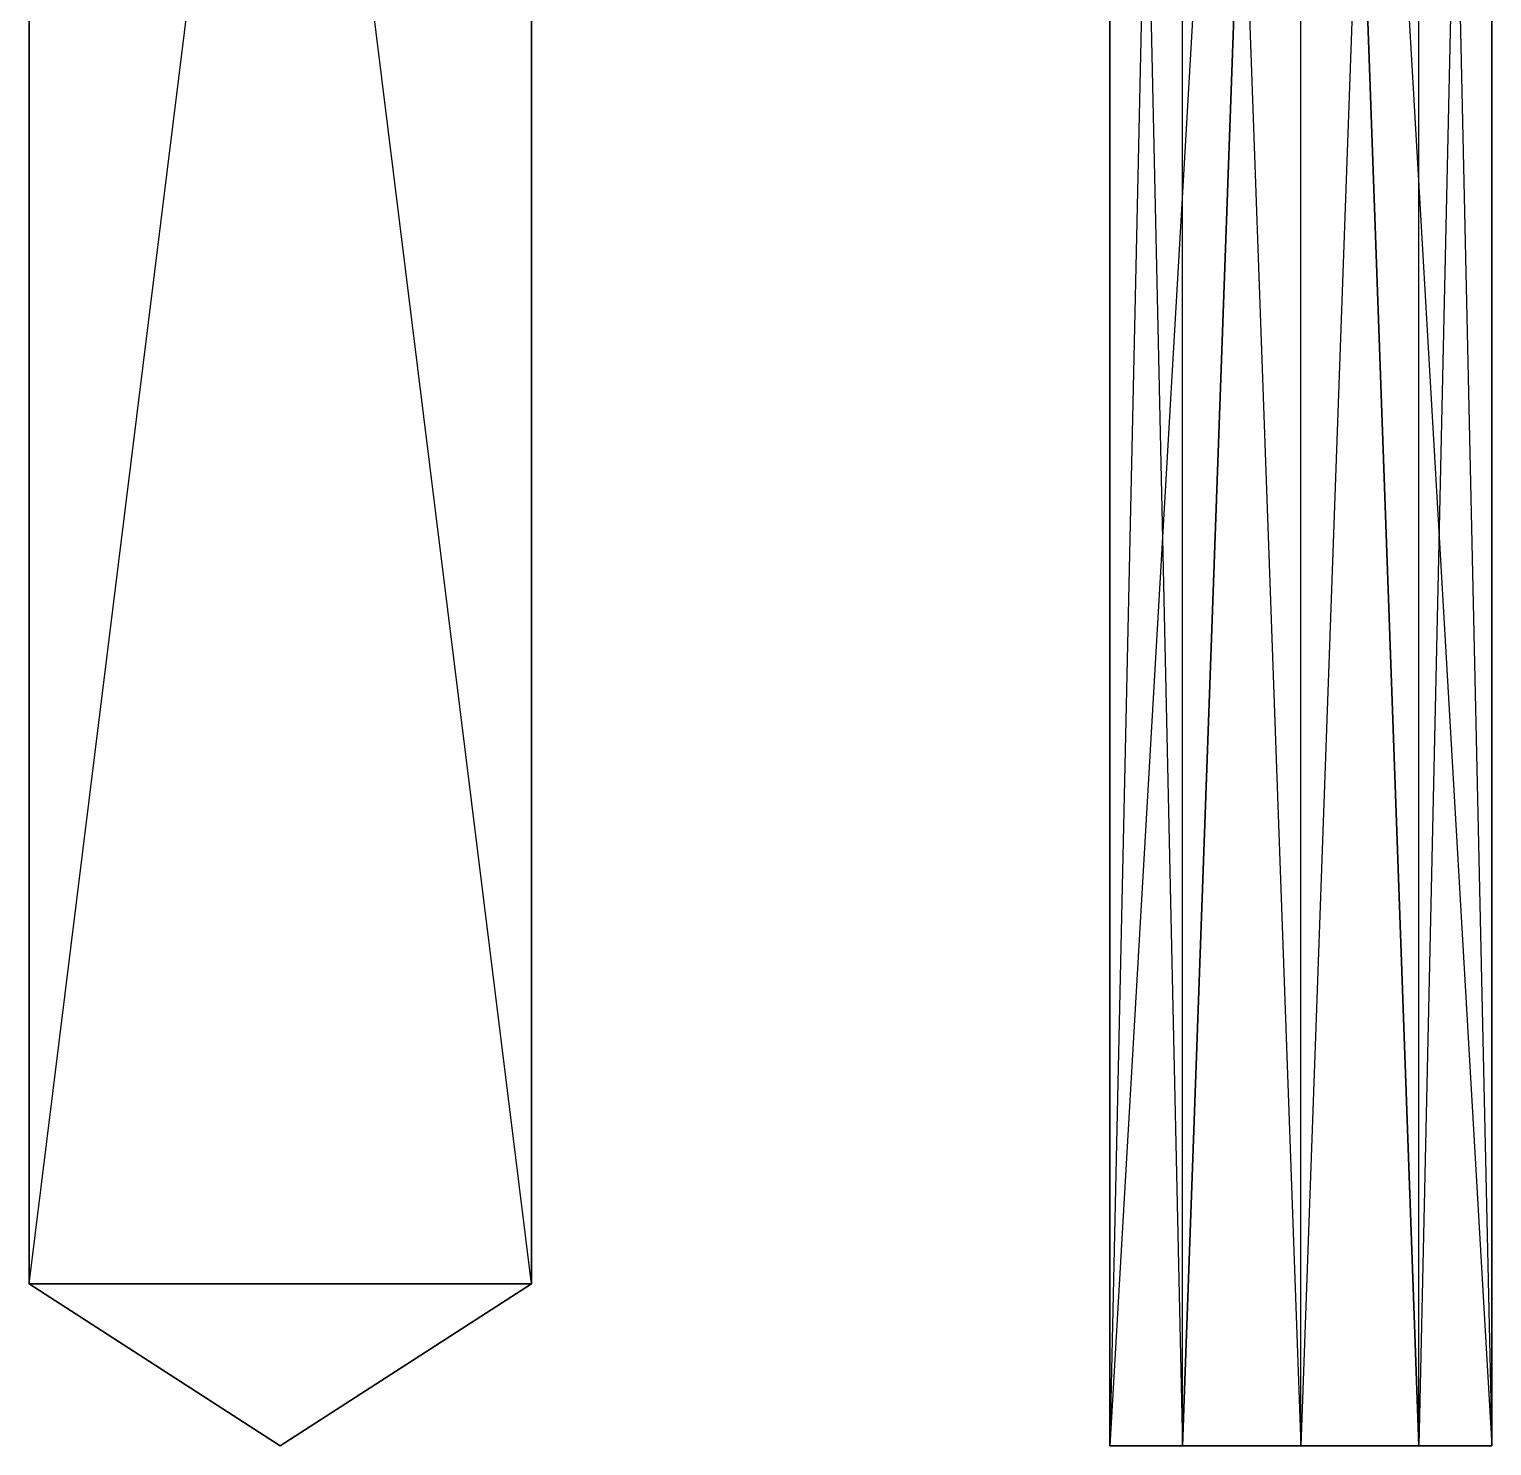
# Model space of a CAD drawing. Extents: x -14.5 to 19.3, y -2 to 15.6.
# Drawn here: x 11.434 to 12.89, y -2 to -0.59 of the extents above; entities that cross this region are included whole.
import ezdxf

# ---------------------------------------------------------------- set-up
doc = ezdxf.new("R2010")
doc.units = 0
doc.layers.add('UB3D', color=1, linetype='CONTINUOUS')

msp = doc.modelspace()

# ---------------------------------------------------------------- linework, layer by layer
at = {"layer": 'UB3D', "color": 254}
for points in [[(11.934, -1.838888, -5.934), (11.434, -1.838888, -5.934), (11.934, 2.188888, -5.934)], [(11.434, -1.838888, -5.934), (11.934, 2.188888, -5.934), (11.434, 2.188888, -5.934)], [(11.434, -1.838888, -6.434), (11.934, -1.838888, -6.434), (11.434, 2.188888, -6.434)], [(11.934, -1.838888, -6.434), (11.434, 2.188888, -6.434), (11.934, 2.188888, -6.434)], [(11.434, -1.838888, -5.934), (11.434, -1.838888, -6.434), (11.434, 2.188888, -5.934)], [(11.434, -1.838888, -6.434), (11.434, 2.188888, -5.934), (11.434, 2.188888, -6.434)], [(11.934, -1.838888, -11.434), (11.434, -1.838888, -11.434), (11.934, 2.188888, -11.434)], [(11.434, -1.838888, -11.434), (11.934, 2.188888, -11.434), (11.434, 2.188888, -11.434)], [(11.434, -1.838888, -11.934), (11.934, -1.838888, -11.934), (11.434, 2.188888, -11.934)], [(11.934, -1.838888, -11.934), (11.434, 2.188888, -11.934), (11.934, 2.188888, -11.934)], [(11.434, -1.838888, -11.434), (11.434, -1.838888, -11.934), (11.434, 2.188888, -11.434)], [(11.434, -1.838888, -11.934), (11.434, 2.188888, -11.434), (11.434, 2.188888, -11.934)], [(11.934, -1.838888, -6.434), (11.934, -1.838888, -5.934), (11.934, 2.188888, -6.434)], [(11.934, -1.838888, -5.934), (11.934, 2.188888, -6.434), (11.934, 2.188888, -5.934)], [(11.934, -1.838888, -11.934), (11.934, -1.838888, -11.434), (11.934, 2.188888, -11.934)], [(11.934, -1.838888, -11.434), (11.934, 2.188888, -11.934), (11.934, 2.188888, -11.434)], [(12.5824, -2, -1.1382), (12.7, 1.280011, -1.1382), (12.5098, -2, -1.2382)], [(12.7, 1.280011, -1.1382), (12.5098, -2, -1.2382), (12.5098, 1.280011, -1.2382)], [(12.5098, -2, -1.2382), (12.5098, 1.280011, -1.2382), (12.5098, -2, -1.3618)], [(12.5098, 1.280011, -1.2382), (12.5098, -2, -1.3618), (12.5098, 1.280011, -1.3618)], [(12.5098, -2, -1.3618), (12.5098, 1.280011, -1.3618), (12.5824, -2, -1.4618)], [(12.5098, 1.280011, -1.3618), (12.5824, -2, -1.4618), (12.5824, 1.280011, -1.4618)], [(12.5824, -2, 12.8618), (12.5824, 1.280011, 12.8618), (12.5098, -2, 12.7618)], [(12.5824, 1.280011, 12.8618), (12.5098, -2, 12.7618), (12.5098, 1.280011, 12.7618)], [(12.5098, -2, 12.7618), (12.5098, 1.280011, 12.7618), (12.5098, -2, 12.6382)], [(12.5098, 1.280011, 12.7618), (12.5098, -2, 12.6382), (12.5098, 1.280011, 12.6382)], [(12.5098, -2, 12.6382), (12.5098, 1.280011, 12.6382), (12.5824, -2, 12.5382)], [(12.5098, 1.280011, 12.6382), (12.5824, -2, 12.5382), (12.5824, 1.280011, 12.5382)], [(12.7, -2, -1.1), (12.7, 1.280011, -1.1), (12.5824, -2, -1.1382)], [(12.7, 1.280011, -1.1), (12.5824, -2, -1.1382), (12.7, 1.280011, -1.1382)], [(12.5824, -2, -1.4618), (12.5824, 1.280011, -1.4618), (12.7, -2, -1.5)], [(12.5824, 1.280011, -1.4618), (12.7, -2, -1.5), (12.7, 1.280011, -1.5)], [(12.7, -2, 12.9), (12.7, 1.280011, 12.9), (12.5824, -2, 12.8618)], [(12.7, 1.280011, 12.9), (12.5824, -2, 12.8618), (12.5824, 1.280011, 12.8618)], [(12.5824, -2, 12.5382), (12.5824, 1.280011, 12.5382), (12.7, -2, 12.5)], [(12.5824, 1.280011, 12.5382), (12.7, -2, 12.5), (12.7, 1.280011, 12.5)], [(12.7, -2, -1.5), (12.7, 1.280011, -1.5), (12.8176, -2, -1.4618)], [(12.7, 1.280011, -1.5), (12.8176, -2, -1.4618), (12.8176, 1.280011, -1.4618)], [(12.8176, -2, -1.1382), (12.8176, 1.280011, -1.1382), (12.7, -2, -1.1)], [(12.8176, 1.280011, -1.1382), (12.7, -2, -1.1), (12.7, 1.280011, -1.1)], [(12.7, -2, 12.5), (12.7, 1.280011, 12.5), (12.8176, -2, 12.5382)], [(12.7, 1.280011, 12.5), (12.8176, -2, 12.5382), (12.7, 1.280011, 12.5382)], [(12.8176, -2, 12.5382), (12.7, 1.280011, 12.5382), (12.8902, -2, 12.6382)], [(12.7, 1.280011, 12.5382), (12.8902, -2, 12.6382), (12.8902, 1.280011, 12.6382)], [(12.8176, -2, 12.8618), (12.8176, 1.280011, 12.8618), (12.7, -2, 12.9)], [(12.8176, 1.280011, 12.8618), (12.7, -2, 12.9), (12.7, 1.280011, 12.9)], [(12.8176, -2, -1.4618), (12.8176, 1.280011, -1.4618), (12.8902, -2, -1.3618)], [(12.8176, 1.280011, -1.4618), (12.8902, -2, -1.3618), (12.8902, 1.280011, -1.3618)], [(12.8902, -2, -1.2382), (12.8902, 1.280011, -1.2382), (12.8176, -2, -1.1382)], [(12.8902, 1.280011, -1.2382), (12.8176, -2, -1.1382), (12.8176, 1.280011, -1.1382)], [(12.8902, -2, 12.7618), (12.8902, 1.280011, 12.7618), (12.8176, -2, 12.8618)], [(12.8902, 1.280011, 12.7618), (12.8176, -2, 12.8618), (12.8176, 1.280011, 12.8618)], [(12.8902, -2, -1.3618), (12.8902, 1.280011, -1.3618), (12.8902, -2, -1.2382)], [(12.8902, 1.280011, -1.3618), (12.8902, -2, -1.2382), (12.8902, 1.280011, -1.2382)], [(12.8902, -2, 12.6382), (12.8902, 1.280011, 12.6382), (12.8902, -2, 12.7618)], [(12.8902, 1.280011, 12.6382), (12.8902, -2, 12.7618), (12.8902, 1.280011, 12.7618)], [(11.684, -2, -6.184), (11.934, -1.838888, -5.934), (11.434, -1.838888, -5.934)], [(11.684, -2, -6.184), (11.434, -1.838888, -6.434), (11.934, -1.838888, -6.434)], [(11.684, -2, -6.184), (11.434, -1.838888, -5.934), (11.434, -1.838888, -6.434)], [(11.684, -2, -11.684), (11.934, -1.838888, -11.434), (11.434, -1.838888, -11.434)], [(11.684, -2, -11.684), (11.434, -1.838888, -11.934), (11.934, -1.838888, -11.934)], [(11.684, -2, -11.684), (11.434, -1.838888, -11.434), (11.434, -1.838888, -11.934)], [(11.684, -2, -6.184), (11.934, -1.838888, -6.434), (11.934, -1.838888, -5.934)], [(11.684, -2, -11.684), (11.934, -1.838888, -11.934), (11.934, -1.838888, -11.434)], [(12.7, -2, -1.3), (12.5824, -2, -1.1382), (12.5098, -2, -1.2382)], [(12.7, -2, -1.3), (12.5098, -2, -1.2382), (12.5098, -2, -1.3618)], [(12.7, -2, -1.3), (12.5098, -2, -1.3618), (12.5824, -2, -1.4618)], [(12.7, -2, 12.7), (12.5824, -2, 12.8618), (12.5098, -2, 12.7618)], [(12.7, -2, 12.7), (12.5098, -2, 12.7618), (12.5098, -2, 12.6382)], [(12.7, -2, 12.7), (12.5098, -2, 12.6382), (12.5824, -2, 12.5382)], [(12.7, -2, -1.3), (12.7, -2, -1.1), (12.5824, -2, -1.1382)], [(12.7, -2, -1.3), (12.5824, -2, -1.4618), (12.7, -2, -1.5)], [(12.7, -2, 12.7), (12.7, -2, 12.9), (12.5824, -2, 12.8618)], [(12.7, -2, 12.7), (12.5824, -2, 12.5382), (12.7, -2, 12.5)], [(12.7, -2, -1.3), (12.7, -2, -1.5), (12.8176, -2, -1.4618)], [(12.7, -2, -1.3), (12.8176, -2, -1.4618), (12.8902, -2, -1.3618)], [(12.7, -2, -1.3), (12.8902, -2, -1.3618), (12.8902, -2, -1.2382)], [(12.7, -2, -1.3), (12.8902, -2, -1.2382), (12.8176, -2, -1.1382)], [(12.7, -2, -1.3), (12.8176, -2, -1.1382), (12.7, -2, -1.1)], [(12.7, -2, 12.7), (12.7, -2, 12.5), (12.8176, -2, 12.5382)], [(12.7, -2, 12.7), (12.8176, -2, 12.5382), (12.8902, -2, 12.6382)], [(12.7, -2, 12.7), (12.8902, -2, 12.6382), (12.8902, -2, 12.7618)], [(12.7, -2, 12.7), (12.8902, -2, 12.7618), (12.8176, -2, 12.8618)], [(12.7, -2, 12.7), (12.8176, -2, 12.8618), (12.7, -2, 12.9)]]:
    msp.add_3dface(points, dxfattribs=at)

doc.saveas('drawing.dxf')
